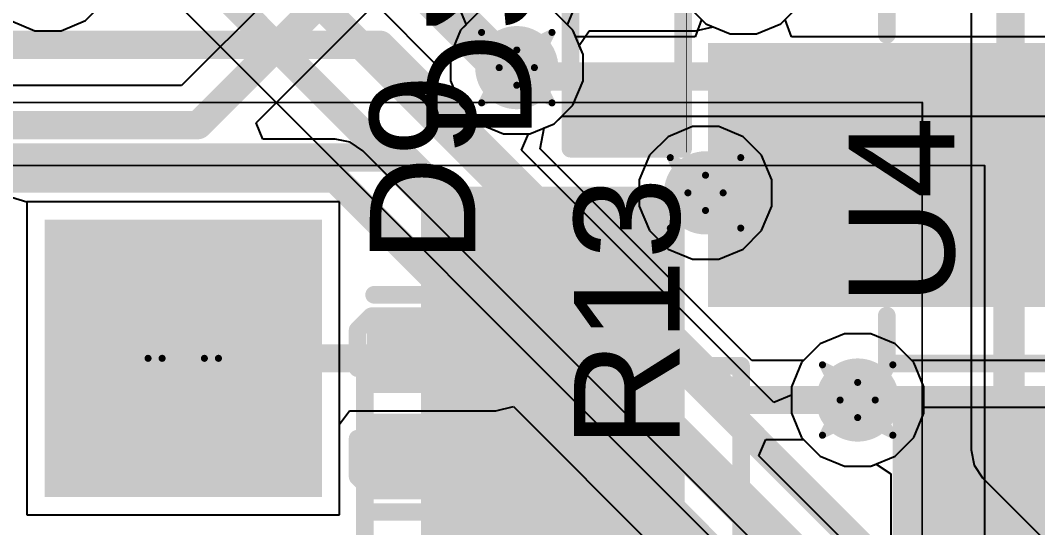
# Model space of a CAD drawing. Header units: inches. Extents: x -6 to 430, y 0 to 90.
# Drawn here: x 5.58 to 12.92, y 31.38 to 35.04 of the extents above; entities that cross this region are included whole.
import ezdxf

# ---------------------------------------------------------------- set-up
doc = ezdxf.new("R2010")
doc.units = ezdxf.units.IN
for name, color, linetype in [('Bottom Layer', 5, 'Continuous'), ('Bottom Overlay', 54, 'Continuous'), ('Bottom Paste', 16, 'Continuous'), ('Bottom Solder', 6, 'Continuous'), ('Drill Drawing', 1, 'Continuous'), ('Layer 1', 16, 'Continuous'), ('Layer 2', 76, 'Continuous'), ('Mechanical 1', 6, 'Continuous'), ('Multi-Layer', 9, 'Continuous'), ('Pad Holes', 156, 'Continuous'), ('Top Layer', 1, 'Continuous'), ('Top Overlay', 2, 'Continuous'), ('Top Paste', 8, 'Continuous'), ('Top Solder', 216, 'Continuous'), ('Via Holes', 16, 'Continuous')]:
    doc.layers.add(name, color=color, linetype=linetype)
doc.styles.add('Arial', font='', dxfattribs={"height": 0.2})
doc.styles.get('Arial').set_extended_font_data('Arial')

msp = doc.modelspace()

# ---------------------------------------------------------------- hatches: boundary and pattern name
at = {"layer": 'Bottom Layer'}
h = msp.add_hatch(color=5, dxfattribs=at)
edge = h.paths.add_edge_path()
edge.add_arc((9.1598, 34.7012), 0.3, 0, 360)
for points in [[(13.1406, 33.0762), (10.6406, 33.0762), (10.6406, 34.7762), (13.1406, 34.7762)], [(8.5702, 31.2406), (8.5702, 33.7406), (10.2702, 33.7406), (10.2702, 31.2406)], [(7.7032, 33.5554), (7.7032, 31.6554), (5.8032, 31.6554), (5.8032, 33.5554)], [(13.5604, 30.294), (12.0364, 30.294), (12.0364, 32.072), (13.5604, 32.072)]]:
    msp.add_hatch(color=5, dxfattribs=at).paths.add_polyline_path(points)
h = msp.add_hatch(color=5, dxfattribs=at)
edge = h.paths.add_edge_path()
edge.add_arc((10.5215, 33.7984), 0.3, 0, 360)
h = msp.add_hatch(color=5, dxfattribs=at)
edge = h.paths.add_edge_path()
edge.add_arc((11.6192, 32.3048), 0.3, 0, 360)
at = {"layer": 'Bottom Paste'}
for points in [[(13.1406, 33.0762), (10.6406, 33.0762), (10.6406, 34.7762), (13.1406, 34.7762)], [(8.5702, 31.2406), (8.5702, 33.7406), (10.2702, 33.7406), (10.2702, 31.2406)], [(13.5604, 30.294), (12.0364, 30.294), (12.0364, 32.072), (13.5604, 32.072)]]:
    msp.add_hatch(color=16, dxfattribs=at).paths.add_polyline_path(points)
at = {"layer": 'Bottom Solder'}
for points in [[(13.2422, 32.9746), (10.539, 32.9746), (10.539, 34.8778), (13.2422, 34.8778)], [(8.4686, 31.139), (8.4686, 33.8422), (10.3718, 33.8422), (10.3718, 31.139)], [(7.754, 33.6062), (7.754, 31.6046), (5.7524, 31.6046), (5.7524, 33.6062)], [(13.662, 30.1924), (11.9348, 30.1924), (11.9348, 32.1736), (13.662, 32.1736)]]:
    msp.add_hatch(color=6, dxfattribs=at).paths.add_polyline_path(points)
at = {"layer": 'Layer 1'}
h = msp.add_hatch(color=16, dxfattribs=at)
edge = h.paths.add_edge_path()
edge.add_arc((9.1598, 34.7012), 0.3, 0, 360)
h = msp.add_hatch(color=16, dxfattribs=at)
edge = h.paths.add_edge_path()
edge.add_arc((10.5215, 33.7984), 0.3, 0, 360)
msp.add_hatch(color=16, dxfattribs=at).paths.add_polyline_path([(7.7032, 33.5554), (7.7032, 31.6554), (5.8032, 31.6554), (5.8032, 33.5554)])
h = msp.add_hatch(color=16, dxfattribs=at)
edge = h.paths.add_edge_path()
edge.add_arc((11.6192, 32.3048), 0.3, 0, 360)
at = {"layer": 'Layer 2'}
h = msp.add_hatch(color=76, dxfattribs=at)
edge = h.paths.add_edge_path()
edge.add_arc((9.1598, 34.7012), 0.3, 0, 360)
h = msp.add_hatch(color=76, dxfattribs=at)
edge = h.paths.add_edge_path()
edge.add_arc((10.5215, 33.7984), 0.3, 0, 360)
msp.add_hatch(color=76, dxfattribs=at).paths.add_polyline_path([(7.7032, 33.5554), (7.7032, 31.6554), (5.8032, 31.6554), (5.8032, 33.5554)])
h = msp.add_hatch(color=76, dxfattribs=at)
edge = h.paths.add_edge_path()
edge.add_arc((11.6192, 32.3048), 0.3, 0, 360)
at = {"layer": 'Multi-Layer'}
msp.add_hatch(color=9, dxfattribs=at).paths.add_polyline_path([(7.7032, 33.5554), (7.7032, 31.6554), (5.8032, 31.6554), (5.8032, 33.5554)])
at = {"layer": 'Pad Holes'}
h = msp.add_hatch(color=7, dxfattribs=at)
edge = h.paths.add_edge_path()
edge.add_arc((6.7532, 32.6054), 0.515, 0, 360)
at = {"layer": 'Top Layer'}
h = msp.add_hatch(color=1, dxfattribs=at)
edge = h.paths.add_edge_path()
edge.add_arc((9.1598, 34.7012), 0.3, 0, 360)
for points in [[(10.2711, 34.2056), (9.6361, 34.2056), (9.6361, 34.6628), (10.2711, 34.6628)], [(7.7032, 33.5554), (7.7032, 31.6554), (5.8032, 31.6554), (5.8032, 33.5554)], [(8.1304, 32.4054), (8.1304, 32.8054), (8.8304, 32.8054), (8.8304, 32.4054)], [(8.1304, 31.7554), (8.1304, 32.1554), (8.8304, 32.1554), (8.8304, 31.7554)]]:
    msp.add_hatch(color=1, dxfattribs=at).paths.add_polyline_path(points)
h = msp.add_hatch(color=1, dxfattribs=at)
edge = h.paths.add_edge_path()
edge.add_arc((10.5215, 33.7984), 0.3, 0, 360)
h = msp.add_hatch(color=1, dxfattribs=at)
edge = h.paths.add_edge_path()
edge.add_arc((11.6192, 32.3048), 0.3, 0, 360)
at = {"layer": 'Top Paste'}
for points in [[(10.2711, 34.2056), (9.6361, 34.2056), (9.6361, 34.6628), (10.2711, 34.6628)], [(8.1304, 32.4054), (8.1304, 32.8054), (8.8304, 32.8054), (8.8304, 32.4054)], [(8.1304, 31.7554), (8.1304, 32.1554), (8.8304, 32.1554), (8.8304, 31.7554)]]:
    msp.add_hatch(color=8, dxfattribs=at).paths.add_polyline_path(points)
at = {"layer": 'Top Solder'}
for points in [[(10.3261, 34.1506), (9.5811, 34.1506), (9.5811, 34.7178), (10.3261, 34.7178)], [(7.754, 33.6062), (7.754, 31.6046), (5.7524, 31.6046), (5.7524, 33.6062)], [(8.0796, 32.3546), (8.0796, 32.8562), (8.8812, 32.8562), (8.8812, 32.3546)], [(8.0796, 31.7046), (8.0796, 32.2062), (8.8812, 32.2062), (8.8812, 31.7046)]]:
    msp.add_hatch(color=216, dxfattribs=at).paths.add_polyline_path(points)
at = {"layer": 'Via Holes'}
h = msp.add_hatch(color=7, dxfattribs=at)
edge = h.paths.add_edge_path()
edge.add_arc((9.1598, 34.7012), 0.15, 0, 360)
h = msp.add_hatch(color=7, dxfattribs=at)
edge = h.paths.add_edge_path()
edge.add_arc((10.5215, 33.7984), 0.15, 0, 360)
h = msp.add_hatch(color=7, dxfattribs=at)
edge = h.paths.add_edge_path()
edge.add_arc((11.6192, 32.3048), 0.15, 0, 360)

# ---------------------------------------------------------------- linework, layer by layer
at = {"layer": 'Bottom Layer'}
for p, q in [((6.0474, 35.0403), (6.1818, 35.1747)), ((8.8892, 35.1062), (8.7548, 34.9718)), ((9.5649, 34.9718), (9.4305, 35.1062)), ((10.3891, 35.1517), (10.5235, 35.0173)), ((11.0649, 35.0173), (11.1993, 35.1517)), ((5.5061, 35.0403), (5.6817, 34.9676)), ((5.8718, 34.9676), (6.0474, 35.0403)), ((10.5235, 35.0173), (10.6992, 34.9446)), ((10.8892, 34.9446), (11.0649, 35.0173)), ((5.6817, 34.9676), (5.8718, 34.9676)), ((8.7548, 34.9718), (8.682, 34.7962)), ((9.6376, 34.7962), (9.5649, 34.9718)), ((10.6992, 34.9446), (10.8892, 34.9446)), ((8.682, 34.7962), (8.682, 34.6061)), ((9.6376, 34.6061), (9.6376, 34.7962)), ((8.682, 34.6061), (8.7548, 34.4305)), ((9.5649, 34.4305), (9.6376, 34.6061)), ((8.7548, 34.4305), (8.8892, 34.2961)), ((9.4305, 34.2961), (9.5649, 34.4305)), ((8.8892, 34.2961), (9.0648, 34.2234)), ((9.2549, 34.2234), (9.4305, 34.2961)), ((9.0648, 34.2234), (9.2549, 34.2234)), ((7.881, 33.7332), (5.6254, 33.7332)), ((5.6254, 33.7332), (5.6254, 31.4776)), ((7.881, 31.4776), (7.881, 33.7332)), ((11.5241, 32.7826), (11.3485, 32.7099)), ((11.7142, 32.7826), (11.5241, 32.7826)), ((11.8898, 32.7099), (11.7142, 32.7826)), ((11.3485, 32.7099), (11.2141, 32.5755)), ((12.0242, 32.5755), (11.8898, 32.7099)), ((11.2141, 32.5755), (11.1414, 32.3999)), ((12.097, 32.3999), (12.0242, 32.5755)), ((11.1414, 32.3999), (11.1414, 32.2098)), ((12.097, 32.2498), (12.097, 32.3999)), ((13.7382, 32.2498), (12.097, 32.2498)), ((11.1414, 32.2098), (11.2141, 32.0342)), ((11.2141, 32.0342), (11.3485, 31.8998)), ((11.3485, 31.8998), (11.5241, 31.827)), ((11.5241, 31.827), (11.7142, 31.827)), ((11.7142, 31.827), (11.753, 31.8431)), ((11.753, 31.8431), (11.8586, 31.7725)), ((11.8586, 31.7725), (11.8586, 31.1895)), ((5.6254, 31.4776), (7.881, 31.4776))]:
    msp.add_line(p, q, dxfattribs=at)
at = {"layer": 'Bottom Overlay'}
for points in [[(11.8294, 34.9384, 0.127, 0.127, 0), (11.8294, 35.2839, 0.127, 0.127, 0)], [(11.8294, 32.5685, 0.127, 0.127, 0), (11.8294, 32.914, 0.127, 0.127, 0)], [(8.0625, 32.5518, 0.127, 0.127, 0), (8.408, 32.5518, 0.127, 0.127, 0)], [(8.0625, 27.8325, 0.127, 0.127, 0), (8.0625, 32.5518, 0.127, 0.127, 0)], [(10.4324, 32.5518, 0.127, 0.127, 0), (10.7779, 32.5518, 0.127, 0.127, 0)], [(10.7779, 27.8325, 0.127, 0.127, 0), (10.7779, 32.5518, 0.127, 0.127, 0)], [(11.8294, 32.5685, 0.127, 0.127, 0), (16.5487, 32.5685, 0.127, 0.127, 0)], [(11.9348, 30.1924, 0.127, 0.127, 0), (11.9348, 32.1736, 0.127, 0.127, 0)], [(11.9348, 32.1736, 0.127, 0.127, 0), (16.202, 32.1736, 0.127, 0.127, 0)]]:
    msp.add_lwpolyline(points, format="xyseb", dxfattribs=at)
for points in [[(11.7976, 34.9384, 0.0635, 0.0635, 1), (11.8611, 34.9384, 0.0635, 0.0635, 1)], [(11.7976, 32.914, 0.0635, 0.0635, 1), (11.8611, 32.914, 0.0635, 0.0635, 1)], [(8.0307, 32.5518, 0.0635, 0.0635, 1), (8.0942, 32.5518, 0.0635, 0.0635, 1)], [(8.0307, 32.5518, 0.0635, 0.0635, 1), (8.0942, 32.5518, 0.0635, 0.0635, 1)], [(8.3763, 32.5518, 0.0635, 0.0635, 1), (8.4398, 32.5518, 0.0635, 0.0635, 1)], [(10.4006, 32.5518, 0.0635, 0.0635, 1), (10.4641, 32.5518, 0.0635, 0.0635, 1)], [(10.7462, 32.5518, 0.0635, 0.0635, 1), (10.8097, 32.5518, 0.0635, 0.0635, 1)], [(10.7462, 32.5518, 0.0635, 0.0635, 1), (10.8097, 32.5518, 0.0635, 0.0635, 1)], [(11.7976, 32.5685, 0.0635, 0.0635, 1), (11.8611, 32.5685, 0.0635, 0.0635, 1)], [(11.7976, 32.5685, 0.0635, 0.0635, 1), (11.8611, 32.5685, 0.0635, 0.0635, 1)], [(11.903, 32.1736, 0.0635, 0.0635, 1), (11.9665, 32.1736, 0.0635, 0.0635, 1)], [(11.903, 32.1736, 0.0635, 0.0635, 1), (11.9665, 32.1736, 0.0635, 0.0635, 1)]]:
    msp.add_lwpolyline(points, format="xyseb", close=True, dxfattribs=at)
at = {"layer": 'Drill Drawing'}
for points in [[(8.9058, 34.9552, 0.0508, 0.0508, 0), (9.1598, 34.8282, 0.0508, 0.0508, 0)], [(8.9058, 34.9552, 0.0508, 0.0508, 0), (9.0328, 34.7012, 0.0508, 0.0508, 0)], [(9.1598, 34.8282, 0.0508, 0.0508, 0), (9.4138, 34.9552, 0.0508, 0.0508, 0)], [(9.2868, 34.7012, 0.0508, 0.0508, 0), (9.4138, 34.9552, 0.0508, 0.0508, 0)], [(8.9058, 34.4472, 0.0508, 0.0508, 0), (9.0328, 34.7012, 0.0508, 0.0508, 0)], [(9.2868, 34.7012, 0.0508, 0.0508, 0), (9.4138, 34.4472, 0.0508, 0.0508, 0)], [(8.9058, 34.4472, 0.0508, 0.0508, 0), (9.1598, 34.5742, 0.0508, 0.0508, 0)], [(9.1598, 34.5742, 0.0508, 0.0508, 0), (9.4138, 34.4472, 0.0508, 0.0508, 0)], [(10.2675, 34.0524, 0.0508, 0.0508, 0), (10.5215, 33.9254, 0.0508, 0.0508, 0)], [(10.2675, 34.0524, 0.0508, 0.0508, 0), (10.3945, 33.7984, 0.0508, 0.0508, 0)], [(10.5215, 33.9254, 0.0508, 0.0508, 0), (10.7755, 34.0524, 0.0508, 0.0508, 0)], [(10.6485, 33.7984, 0.0508, 0.0508, 0), (10.7755, 34.0524, 0.0508, 0.0508, 0)], [(10.2675, 33.5444, 0.0508, 0.0508, 0), (10.3945, 33.7984, 0.0508, 0.0508, 0)], [(10.6485, 33.7984, 0.0508, 0.0508, 0), (10.7755, 33.5444, 0.0508, 0.0508, 0)], [(10.2675, 33.5444, 0.0508, 0.0508, 0), (10.5215, 33.6714, 0.0508, 0.0508, 0)], [(10.5215, 33.6714, 0.0508, 0.0508, 0), (10.7755, 33.5444, 0.0508, 0.0508, 0)], [(11.3652, 32.5588, 0.0508, 0.0508, 0), (11.6192, 32.4318, 0.0508, 0.0508, 0)], [(11.3652, 32.5588, 0.0508, 0.0508, 0), (11.4922, 32.3048, 0.0508, 0.0508, 0)], [(11.6192, 32.4318, 0.0508, 0.0508, 0), (11.8732, 32.5588, 0.0508, 0.0508, 0)], [(11.7462, 32.3048, 0.0508, 0.0508, 0), (11.8732, 32.5588, 0.0508, 0.0508, 0)], [(11.3652, 32.0508, 0.0508, 0.0508, 0), (11.4922, 32.3048, 0.0508, 0.0508, 0)], [(11.7462, 32.3048, 0.0508, 0.0508, 0), (11.8732, 32.0508, 0.0508, 0.0508, 0)], [(11.3652, 32.0508, 0.0508, 0.0508, 0), (11.6192, 32.1778, 0.0508, 0.0508, 0)], [(11.6192, 32.1778, 0.0508, 0.0508, 0), (11.8732, 32.0508, 0.0508, 0.0508, 0)]]:
    msp.add_lwpolyline(points, format="xyseb", dxfattribs=at)
for points in [[(8.8931, 34.9552, 0.0254, 0.0254, 1), (8.9185, 34.9552, 0.0254, 0.0254, 1)], [(8.8931, 34.9552, 0.0254, 0.0254, 1), (8.9185, 34.9552, 0.0254, 0.0254, 1)], [(9.4011, 34.9552, 0.0254, 0.0254, 1), (9.4265, 34.9552, 0.0254, 0.0254, 1)], [(9.4011, 34.9552, 0.0254, 0.0254, 1), (9.4265, 34.9552, 0.0254, 0.0254, 1)], [(9.1471, 34.8282, 0.0254, 0.0254, 1), (9.1725, 34.8282, 0.0254, 0.0254, 1)], [(9.1471, 34.8282, 0.0254, 0.0254, 1), (9.1725, 34.8282, 0.0254, 0.0254, 1)], [(9.0201, 34.7012, 0.0254, 0.0254, 1), (9.0455, 34.7012, 0.0254, 0.0254, 1)], [(9.0201, 34.7012, 0.0254, 0.0254, 1), (9.0455, 34.7012, 0.0254, 0.0254, 1)], [(9.2741, 34.7012, 0.0254, 0.0254, 1), (9.2995, 34.7012, 0.0254, 0.0254, 1)], [(9.2741, 34.7012, 0.0254, 0.0254, 1), (9.2995, 34.7012, 0.0254, 0.0254, 1)], [(9.1471, 34.5742, 0.0254, 0.0254, 1), (9.1725, 34.5742, 0.0254, 0.0254, 1)], [(9.1471, 34.5742, 0.0254, 0.0254, 1), (9.1725, 34.5742, 0.0254, 0.0254, 1)], [(8.8931, 34.4472, 0.0254, 0.0254, 1), (8.9185, 34.4472, 0.0254, 0.0254, 1)], [(8.8931, 34.4472, 0.0254, 0.0254, 1), (8.9185, 34.4472, 0.0254, 0.0254, 1)], [(9.4011, 34.4472, 0.0254, 0.0254, 1), (9.4265, 34.4472, 0.0254, 0.0254, 1)], [(9.4011, 34.4472, 0.0254, 0.0254, 1), (9.4265, 34.4472, 0.0254, 0.0254, 1)], [(10.2548, 34.0524, 0.0254, 0.0254, 1), (10.2802, 34.0524, 0.0254, 0.0254, 1)], [(10.2548, 34.0524, 0.0254, 0.0254, 1), (10.2802, 34.0524, 0.0254, 0.0254, 1)], [(10.7628, 34.0524, 0.0254, 0.0254, 1), (10.7882, 34.0524, 0.0254, 0.0254, 1)], [(10.7628, 34.0524, 0.0254, 0.0254, 1), (10.7882, 34.0524, 0.0254, 0.0254, 1)], [(10.5088, 33.9254, 0.0254, 0.0254, 1), (10.5342, 33.9254, 0.0254, 0.0254, 1)], [(10.5088, 33.9254, 0.0254, 0.0254, 1), (10.5342, 33.9254, 0.0254, 0.0254, 1)], [(10.3818, 33.7984, 0.0254, 0.0254, 1), (10.4072, 33.7984, 0.0254, 0.0254, 1)], [(10.3818, 33.7984, 0.0254, 0.0254, 1), (10.4072, 33.7984, 0.0254, 0.0254, 1)], [(10.6358, 33.7984, 0.0254, 0.0254, 1), (10.6612, 33.7984, 0.0254, 0.0254, 1)], [(10.6358, 33.7984, 0.0254, 0.0254, 1), (10.6612, 33.7984, 0.0254, 0.0254, 1)], [(10.5088, 33.6714, 0.0254, 0.0254, 1), (10.5342, 33.6714, 0.0254, 0.0254, 1)], [(10.5088, 33.6714, 0.0254, 0.0254, 1), (10.5342, 33.6714, 0.0254, 0.0254, 1)], [(10.2548, 33.5444, 0.0254, 0.0254, 1), (10.2802, 33.5444, 0.0254, 0.0254, 1)], [(10.2548, 33.5444, 0.0254, 0.0254, 1), (10.2802, 33.5444, 0.0254, 0.0254, 1)], [(10.7628, 33.5444, 0.0254, 0.0254, 1), (10.7882, 33.5444, 0.0254, 0.0254, 1)], [(10.7628, 33.5444, 0.0254, 0.0254, 1), (10.7882, 33.5444, 0.0254, 0.0254, 1)], [(7.0072, 32.6054, 0.0508, 0.0508, 1), (6.4992, 32.6054, 0.0508, 0.0508, 1)], [(6.9056, 32.6054, 0.0508, 0.0508, 1), (6.6008, 32.6054, 0.0508, 0.0508, 1)], [(6.4865, 32.6054, 0.0254, 0.0254, 1), (6.5119, 32.6054, 0.0254, 0.0254, 1)], [(6.5881, 32.6054, 0.0254, 0.0254, 1), (6.6135, 32.6054, 0.0254, 0.0254, 1)], [(6.8929, 32.6054, 0.0254, 0.0254, 1), (6.9183, 32.6054, 0.0254, 0.0254, 1)], [(6.9945, 32.6054, 0.0254, 0.0254, 1), (7.0199, 32.6054, 0.0254, 0.0254, 1)], [(11.3525, 32.5588, 0.0254, 0.0254, 1), (11.3779, 32.5588, 0.0254, 0.0254, 1)], [(11.3525, 32.5588, 0.0254, 0.0254, 1), (11.3779, 32.5588, 0.0254, 0.0254, 1)], [(11.8605, 32.5588, 0.0254, 0.0254, 1), (11.8859, 32.5588, 0.0254, 0.0254, 1)], [(11.8605, 32.5588, 0.0254, 0.0254, 1), (11.8859, 32.5588, 0.0254, 0.0254, 1)], [(11.6065, 32.4318, 0.0254, 0.0254, 1), (11.6319, 32.4318, 0.0254, 0.0254, 1)], [(11.6065, 32.4318, 0.0254, 0.0254, 1), (11.6319, 32.4318, 0.0254, 0.0254, 1)], [(11.4795, 32.3048, 0.0254, 0.0254, 1), (11.5049, 32.3048, 0.0254, 0.0254, 1)], [(11.4795, 32.3048, 0.0254, 0.0254, 1), (11.5049, 32.3048, 0.0254, 0.0254, 1)], [(11.7335, 32.3048, 0.0254, 0.0254, 1), (11.7589, 32.3048, 0.0254, 0.0254, 1)], [(11.7335, 32.3048, 0.0254, 0.0254, 1), (11.7589, 32.3048, 0.0254, 0.0254, 1)], [(11.6065, 32.1778, 0.0254, 0.0254, 1), (11.6319, 32.1778, 0.0254, 0.0254, 1)], [(11.6065, 32.1778, 0.0254, 0.0254, 1), (11.6319, 32.1778, 0.0254, 0.0254, 1)], [(11.3525, 32.0508, 0.0254, 0.0254, 1), (11.3779, 32.0508, 0.0254, 0.0254, 1)], [(11.3525, 32.0508, 0.0254, 0.0254, 1), (11.3779, 32.0508, 0.0254, 0.0254, 1)], [(11.8605, 32.0508, 0.0254, 0.0254, 1), (11.8859, 32.0508, 0.0254, 0.0254, 1)], [(11.8605, 32.0508, 0.0254, 0.0254, 1), (11.8859, 32.0508, 0.0254, 0.0254, 1)]]:
    msp.add_lwpolyline(points, format="xyseb", close=True, dxfattribs=at)
at = {"layer": 'Layer 1'}
for p, q in [((6.3979, 35.477), (11.0713, 30.8036)), ((6.0474, 35.0403), (6.1818, 35.1747)), ((8.5647, 34.7362), (8.1706, 35.1303)), ((8.8892, 35.1062), (8.7548, 34.9718)), ((9.5649, 34.9718), (9.4305, 35.1062)), ((5.5061, 35.0403), (5.6817, 34.9676)), ((5.8718, 34.9676), (6.0474, 35.0403)), ((10.4916, 35.0493), (10.4465, 34.9223)), ((11.1419, 34.9223), (11.0968, 35.0493)), ((5.6817, 34.9676), (5.8718, 34.9676)), ((8.7548, 34.9718), (8.682, 34.7962)), ((9.5854, 34.9223), (9.5649, 34.9718)), ((10.4465, 34.9223), (9.5854, 34.9223)), ((18.243, 34.9223), (11.1419, 34.9223)), ((8.682, 34.7962), (8.682, 34.7848)), ((8.682, 34.7848), (8.5647, 34.7362)), ((9.4305, 34.2961), (9.4869, 34.3525)), ((9.4869, 34.3525), (18.361, 34.3525)), ((9.2549, 34.2234), (9.4305, 34.2961)), ((9.1949, 34.106), (9.2435, 34.2234)), ((9.2435, 34.2234), (9.2549, 34.2234)), ((11.0144, 32.2865), (9.1949, 34.106)), ((7.881, 33.7332), (5.6254, 33.7332)), ((5.6254, 33.7332), (5.6254, 31.4776)), ((7.881, 31.4776), (7.881, 33.7332)), ((11.5241, 32.7826), (11.3485, 32.7099)), ((11.7142, 32.7826), (11.5241, 32.7826)), ((11.8898, 32.7099), (11.7142, 32.7826)), ((11.3485, 32.7099), (11.2141, 32.5755)), ((12.01, 32.5897), (11.8898, 32.7099)), ((11.2141, 32.5755), (11.1414, 32.3999)), ((13.353, 32.5897), (12.01, 32.5897)), ((11.1414, 32.3999), (11.1414, 32.3391)), ((11.1414, 32.3391), (11.0144, 32.2865)), ((5.6254, 31.4776), (7.881, 31.4776))]:
    msp.add_line(p, q, dxfattribs=at)
for points in [[(6.3645, 35.9132, 0.2032, 0.2032, 0), (15.1731, 27.1046, 0.2032, 0.2032, 0)], [(7.1423, 35.7557, 0.2032, 0.2032, 0), (7.9692, 34.9288, 0.2032, 0.2032, 0)], [(7.9692, 34.9288, 0.2032, 0.2032, 0), (14.9916, 27.9064, 0.2032, 0.2032, 0)], [(7.9692, 34.9288, 0.2032, 0.2032, 0), (7.9692, 34.9288, 0.2032, 0.2032, 0)], [(9.1598, 34.7012, 0.2032, 0.2032, 0), (9.2236, 34.6374, 0.2032, 0.2032, 0)], [(9.2236, 34.6374, 0.2032, 0.2032, 0), (18.361, 34.6374, 0.2032, 0.2032, 0)], [(11.6192, 32.3048, 0.2032, 0.2032, 0), (13.353, 32.3048, 0.2032, 0.2032, 0)]]:
    msp.add_lwpolyline(points, format="xyseb", dxfattribs=at)
for points in [[(7.9184, 34.9288, 0.1016, 0.1016, 1), (8.02, 34.9288, 0.1016, 0.1016, 1)], [(7.9184, 34.9288, 0.1016, 0.1016, 1), (8.02, 34.9288, 0.1016, 0.1016, 1)], [(7.9184, 34.9288, 0.1016, 0.1016, 1), (8.02, 34.9288, 0.1016, 0.1016, 1)], [(7.9184, 34.9288, 0.1016, 0.1016, 1), (8.02, 34.9288, 0.1016, 0.1016, 1)], [(9.109, 34.7012, 0.1016, 0.1016, 1), (9.2106, 34.7012, 0.1016, 0.1016, 1)], [(9.1728, 34.6374, 0.1016, 0.1016, 1), (9.2744, 34.6374, 0.1016, 0.1016, 1)], [(9.1728, 34.6374, 0.1016, 0.1016, 1), (9.2744, 34.6374, 0.1016, 0.1016, 1)], [(11.5684, 32.3048, 0.1016, 0.1016, 1), (11.67, 32.3048, 0.1016, 0.1016, 1)]]:
    msp.add_lwpolyline(points, format="xyseb", close=True, dxfattribs=at)
at = {"layer": 'Layer 2'}
for p, q in [((7.794, 35.6238), (6.7416, 34.5715)), ((6.0474, 35.0403), (6.1818, 35.1747)), ((7.2789, 34.303), (8.1134, 35.1375)), ((8.7409, 35.1375), (8.7935, 35.0105)), ((9.5262, 35.0105), (9.5788, 35.1375)), ((10.4034, 35.1375), (10.5235, 35.0173)), ((11.0649, 35.0173), (11.1993, 35.1517)), ((5.5061, 35.0403), (5.6817, 34.9676)), ((5.8718, 34.9676), (6.0474, 35.0403)), ((10.5235, 35.0173), (10.6992, 34.9446)), ((10.8892, 34.9446), (11.0649, 35.0173)), ((5.6817, 34.9676), (5.8718, 34.9676)), ((8.7548, 34.9718), (8.682, 34.7962)), ((8.7935, 35.0105), (8.7548, 34.9718)), ((9.5649, 34.9718), (9.5262, 35.0105)), ((9.6376, 34.7962), (9.5649, 34.9718)), ((10.6992, 34.9446), (10.8892, 34.9446)), ((8.682, 34.7962), (8.682, 34.6061)), ((9.6376, 34.6061), (9.6376, 34.7962)), ((8.682, 34.6061), (8.7548, 34.4305)), ((9.5649, 34.4305), (9.6376, 34.6061)), ((6.7416, 34.5715), (3.044, 34.5715)), ((8.7548, 34.4305), (8.8892, 34.2961)), ((9.4305, 34.2961), (9.5649, 34.4305)), ((7.3275, 34.1857), (7.2789, 34.303)), ((8.8892, 34.2961), (9.0648, 34.2234)), ((9.2549, 34.2234), (9.4305, 34.2961)), ((9.0648, 34.2234), (9.2549, 34.2234)), ((10.4264, 34.2762), (10.2508, 34.2035)), ((10.6165, 34.2762), (10.4264, 34.2762)), ((10.7921, 34.2035), (10.6165, 34.2762)), ((7.8487, 34.1857), (7.3275, 34.1857)), ((7.9577, 34.164), (7.8487, 34.1857)), ((7.8487, 34.1857), (7.8487, 34.1857)), ((8.0501, 34.1022), (7.9577, 34.164)), ((10.2508, 34.2035), (10.1164, 34.069)), ((10.9265, 34.069), (10.7921, 34.2035)), ((10.9424, 31.2099), (8.0501, 34.1022)), ((10.1164, 34.069), (10.0437, 33.8934)), ((10.9993, 33.8934), (10.9265, 34.069)), ((10.0437, 33.8934), (10.0437, 33.7034)), ((10.9993, 33.7034), (10.9993, 33.8934)), ((10.0437, 33.7034), (10.1164, 33.5277)), ((10.9265, 33.5277), (10.9993, 33.7034)), ((10.1164, 33.5277), (10.2508, 33.3933)), ((10.7921, 33.3933), (10.9265, 33.5277)), ((10.2508, 33.3933), (10.4264, 33.3206)), ((10.6165, 33.3206), (10.7921, 33.3933)), ((10.4264, 33.3206), (10.6165, 33.3206)), ((11.5241, 32.7826), (11.3485, 32.7099)), ((11.7142, 32.7826), (11.5241, 32.7826)), ((11.8898, 32.7099), (11.7142, 32.7826)), ((11.3485, 32.7099), (11.2141, 32.5755)), ((12.0242, 32.5755), (11.8898, 32.7099)), ((11.2141, 32.5755), (11.1414, 32.3999)), ((12.097, 32.3999), (12.0242, 32.5755)), ((11.1414, 32.3999), (11.1414, 32.2098)), ((12.097, 32.2098), (12.097, 32.3999)), ((11.1414, 32.2098), (11.2141, 32.0342)), ((12.0242, 32.0342), (12.097, 32.2098)), ((11.2141, 32.0342), (11.3485, 31.8998)), ((11.8898, 31.8998), (12.0242, 32.0342)), ((11.3485, 31.8998), (11.5241, 31.827)), ((11.7142, 31.827), (11.8898, 31.8998)), ((11.5241, 31.827), (11.7142, 31.827))]:
    msp.add_line(p, q, dxfattribs=at)
for points in [[(6.8596, 34.2866, 0.2032, 0.2032, 0), (7.9954, 35.4224, 0.2032, 0.2032, 0)], [(2.059, 34.2866, 0.2032, 0.2032, 0), (6.8596, 34.2866, 0.2032, 0.2032, 0)], [(2.5368, 33.9008, 0.2032, 0.2032, 0), (7.8487, 33.9008, 0.2032, 0.2032, 0)], [(7.8487, 33.9008, 0.2032, 0.2032, 0), (10.741, 31.0085, 0.2032, 0.2032, 0)]]:
    msp.add_lwpolyline(points, format="xyseb", dxfattribs=at)
for points in [[(6.8088, 34.2866, 0.1016, 0.1016, 1), (6.9104, 34.2866, 0.1016, 0.1016, 1)], [(6.8088, 34.2866, 0.1016, 0.1016, 1), (6.9104, 34.2866, 0.1016, 0.1016, 1)], [(7.7979, 33.9008, 0.1016, 0.1016, 1), (7.8995, 33.9008, 0.1016, 0.1016, 1)], [(7.7979, 33.9008, 0.1016, 0.1016, 1), (7.8995, 33.9008, 0.1016, 0.1016, 1)]]:
    msp.add_lwpolyline(points, format="xyseb", close=True, dxfattribs=at)
at = {"layer": 'Mechanical 1'}
for points in [[(1.6355, 34.4499, 0.0127, 0.0127, 0), (12.0855, 34.4499, 0.0127, 0.0127, 0)], [(12.0855, 33.9949, 0.0127, 0.0127, 0), (12.0855, 34.4499, 0.0127, 0.0127, 0)], [(1.4855, 33.9949, 0.0127, 0.0127, 0), (12.5355, 33.9949, 0.0127, 0.0127, 0)], [(12.0845, 21.0051, 0.0127, 0.0127, 0), (12.0845, 33.9949, 0.0127, 0.0127, 0)], [(12.5355, 21.0051, 0.0127, 0.0127, 0), (12.5355, 33.9949, 0.0127, 0.0127, 0)]]:
    msp.add_lwpolyline(points, format="xyseb", dxfattribs=at)
for points in [[(12.0823, 34.4499, 0.00635, 0.00635, 1), (12.0886, 34.4499, 0.00635, 0.00635, 1)], [(12.0823, 34.4499, 0.00635, 0.00635, 1), (12.0886, 34.4499, 0.00635, 0.00635, 1)], [(12.0813, 33.9949, 0.00635, 0.00635, 1), (12.0876, 33.9949, 0.00635, 0.00635, 1)], [(12.0823, 33.9949, 0.00635, 0.00635, 1), (12.0886, 33.9949, 0.00635, 0.00635, 1)], [(12.5323, 33.9949, 0.00635, 0.00635, 1), (12.5386, 33.9949, 0.00635, 0.00635, 1)], [(12.5323, 33.9949, 0.00635, 0.00635, 1), (12.5386, 33.9949, 0.00635, 0.00635, 1)]]:
    msp.add_lwpolyline(points, format="xyseb", close=True, dxfattribs=at)
at = {"layer": 'Top Layer'}
for p, q in [((12.4373, 35.5354), (12.4373, 31.945)), ((11.0649, 35.0173), (11.1993, 35.1517)), ((10.8892, 34.9446), (11.0649, 35.0173)), ((9.6104, 34.862), (9.6809, 34.9676)), ((9.6809, 34.9676), (10.4489, 34.9676)), ((10.4489, 34.9676), (10.5759, 34.9957)), ((10.4489, 34.9676), (10.4489, 34.9676)), ((10.5759, 34.9957), (10.6992, 34.9446)), ((10.6992, 34.9446), (10.8892, 34.9446)), ((9.6376, 34.7962), (9.6104, 34.862)), ((9.6376, 34.6061), (9.6376, 34.7962)), ((9.5649, 34.4305), (9.6376, 34.6061)), ((9.4305, 34.2961), (9.5649, 34.4305)), ((9.358, 34.2661), (9.4305, 34.2961)), ((9.3282, 34.1163), (9.358, 34.2661)), ((10.8548, 32.5897), (9.3282, 34.1163)), ((5.513, 33.7683), (5.6254, 33.7332)), ((5.6254, 33.7332), (5.6254, 31.4776)), ((11.5241, 32.7826), (11.3485, 32.7099)), ((11.7142, 32.7826), (11.5241, 32.7826)), ((11.8898, 32.7099), (11.7142, 32.7826)), ((11.3485, 32.7099), (11.2283, 32.5897)), ((12.0242, 32.5755), (11.8898, 32.7099)), ((11.2283, 32.5897), (10.8548, 32.5897)), ((12.097, 32.3999), (12.0242, 32.5755)), ((12.097, 32.2098), (12.097, 32.3999)), ((7.881, 32.1303), (7.9526, 32.2276)), ((7.9526, 32.2276), (9.0082, 32.2276)), ((9.0082, 32.2276), (9.1352, 32.2589)), ((9.0082, 32.2276), (9.0082, 32.2276)), ((9.1352, 32.2589), (11.7515, 29.6426)), ((12.0242, 32.0342), (12.097, 32.2098)), ((7.881, 31.4776), (7.881, 32.1303)), ((10.9069, 31.9026), (10.9555, 32.0199)), ((10.9555, 32.0199), (11.2283, 32.0199)), ((11.2283, 32.0199), (11.3485, 31.8998)), ((11.8898, 31.8998), (12.0242, 32.0342)), ((12.4373, 31.945), (12.4373, 31.945)), ((12.4373, 31.945), (12.459, 31.836)), ((12.8474, 29.962), (10.9069, 31.9026)), ((11.3485, 31.8998), (11.5241, 31.827)), ((11.7142, 31.827), (11.8898, 31.8998)), ((11.5241, 31.827), (11.7142, 31.827)), ((12.459, 31.836), (12.5208, 31.7436)), ((12.5208, 31.7436), (15.2894, 28.975)), ((5.6254, 31.4776), (7.881, 31.4776))]:
    msp.add_line(p, q, dxfattribs=at)
for points in [[(12.7222, 31.945, 0.2032, 0.2032, 0), (12.7222, 35.6534, 0.2032, 0.2032, 0)], [(8.3446, 35.4248, 0.3048, 0.3048, 0), (9.0118, 34.7576, 0.3048, 0.3048, 0)], [(2.5114, 34.866, 0.2032, 0.2032, 0), (8.1756, 34.866, 0.2032, 0.2032, 0)], [(8.1756, 34.866, 0.2032, 0.2032, 0), (10.7368, 32.3048, 0.2032, 0.2032, 0)], [(9.0118, 34.7576, 0.3048, 0.3048, 0), (9.1034, 34.7576, 0.3048, 0.3048, 0)], [(9.1034, 34.7576, 0.3048, 0.3048, 0), (9.1598, 34.7012, 0.3048, 0.3048, 0)], [(3.375, 34.0532, 0.2032, 0.2032, 0), (8.3534, 34.0532, 0.2032, 0.2032, 0)], [(8.3534, 34.0532, 0.2032, 0.2032, 0), (12.646, 29.7606, 0.2032, 0.2032, 0)], [(6.7532, 32.6054, 0.2032, 0.2032, 0), (8.4804, 32.6054, 0.2032, 0.2032, 0)], [(8.4804, 32.6054, 0.2032, 0.2032, 0), (9.1916, 32.6054, 0.2032, 0.2032, 0)], [(9.1916, 32.6054, 0.2032, 0.2032, 0), (12.0364, 29.7606, 0.2032, 0.2032, 0)], [(10.7368, 32.3048, 0.2032, 0.2032, 0), (11.6192, 32.3048, 0.2032, 0.2032, 0)], [(12.7222, 31.945, 0.2032, 0.2032, 0), (15.4908, 29.1764, 0.2032, 0.2032, 0)]]:
    msp.add_lwpolyline(points, format="xyseb", dxfattribs=at)
for points in [[(8.1248, 34.866, 0.1016, 0.1016, 1), (8.2264, 34.866, 0.1016, 0.1016, 1)], [(8.1248, 34.866, 0.1016, 0.1016, 1), (8.2264, 34.866, 0.1016, 0.1016, 1)], [(8.9356, 34.7576, 0.1524, 0.1524, 1), (9.088, 34.7576, 0.1524, 0.1524, 1)], [(8.9356, 34.7576, 0.1524, 0.1524, 1), (9.088, 34.7576, 0.1524, 0.1524, 1)], [(9.0272, 34.7576, 0.1524, 0.1524, 1), (9.1796, 34.7576, 0.1524, 0.1524, 1)], [(9.0272, 34.7576, 0.1524, 0.1524, 1), (9.1796, 34.7576, 0.1524, 0.1524, 1)], [(9.0836, 34.7012, 0.1524, 0.1524, 1), (9.236, 34.7012, 0.1524, 0.1524, 1)], [(8.3026, 34.0532, 0.1016, 0.1016, 1), (8.4042, 34.0532, 0.1016, 0.1016, 1)], [(8.3026, 34.0532, 0.1016, 0.1016, 1), (8.4042, 34.0532, 0.1016, 0.1016, 1)], [(6.7024, 32.6054, 0.1016, 0.1016, 1), (6.804, 32.6054, 0.1016, 0.1016, 1)], [(8.4296, 32.6054, 0.1016, 0.1016, 1), (8.5312, 32.6054, 0.1016, 0.1016, 1)], [(8.4296, 32.6054, 0.1016, 0.1016, 1), (8.5312, 32.6054, 0.1016, 0.1016, 1)], [(9.1408, 32.6054, 0.1016, 0.1016, 1), (9.2424, 32.6054, 0.1016, 0.1016, 1)], [(9.1408, 32.6054, 0.1016, 0.1016, 1), (9.2424, 32.6054, 0.1016, 0.1016, 1)], [(10.686, 32.3048, 0.1016, 0.1016, 1), (10.7876, 32.3048, 0.1016, 0.1016, 1)], [(10.686, 32.3048, 0.1016, 0.1016, 1), (10.7876, 32.3048, 0.1016, 0.1016, 1)], [(11.5684, 32.3048, 0.1016, 0.1016, 1), (11.67, 32.3048, 0.1016, 0.1016, 1)], [(12.6714, 31.945, 0.1016, 0.1016, 1), (12.773, 31.945, 0.1016, 0.1016, 1)], [(12.6714, 31.945, 0.1016, 0.1016, 1), (12.773, 31.945, 0.1016, 0.1016, 1)]]:
    msp.add_lwpolyline(points, format="xyseb", close=True, dxfattribs=at)
at = {"layer": 'Top Overlay'}
for points in [[(9.5472, 34.1167, 0.127, 0.127, 0), (9.5472, 35.6915, 0.127, 0.127, 0)], [(10.36, 34.1167, 0.127, 0.127, 0), (10.36, 35.6915, 0.127, 0.127, 0)], [(10.3854, 34.0913, 0.00323, 0.00323, 0), (10.3854, 35.7169, 0.00323, 0.00323, 0)], [(12.6614, 16.1338, 0.127, 0.127, 0), (12.6614, 34.2186, 0.127, 0.127, 0)], [(12.6614, 34.2186, 0.127, 0.127, 0), (13.271, 34.2186, 0.127, 0.127, 0)], [(9.5472, 34.1167, 0.127, 0.127, 0), (10.36, 34.1167, 0.127, 0.127, 0)], [(8.1304, 33.0634, 0.127, 0.127, 0), (8.8904, 33.0634, 0.127, 0.127, 0)], [(8.0112, 32.8087, 0.127, 0.127, 0), (8.1113, 32.9088, 0.127, 0.127, 0)], [(8.1113, 32.9088, 0.127, 0.127, 0), (8.8495, 32.9088, 0.127, 0.127, 0)], [(8.8495, 32.9088, 0.127, 0.127, 0), (8.9496, 32.8087, 0.127, 0.127, 0)], [(8.0112, 32.7788, 0.127, 0.127, 0), (8.0112, 32.8087, 0.127, 0.127, 0)], [(8.0112, 32.5344, 0.127, 0.127, 0), (8.0112, 32.7788, 0.127, 0.127, 0)], [(8.9496, 32.5344, 0.127, 0.127, 0), (8.9496, 32.8087, 0.127, 0.127, 0)], [(8.0112, 31.7821, 0.127, 0.127, 0), (8.0112, 32.0264, 0.127, 0.127, 0)], [(8.9496, 31.7521, 0.127, 0.127, 0), (8.9496, 32.0264, 0.127, 0.127, 0)], [(8.0112, 31.7521, 0.127, 0.127, 0), (8.0112, 31.7821, 0.127, 0.127, 0)], [(8.0112, 31.7521, 0.127, 0.127, 0), (8.1113, 31.6521, 0.127, 0.127, 0)], [(8.8495, 31.6521, 0.127, 0.127, 0), (8.9496, 31.7521, 0.127, 0.127, 0)], [(8.1113, 31.6521, 0.127, 0.127, 0), (8.8495, 31.6521, 0.127, 0.127, 0)], [(8.1304, 31.4975, 0.127, 0.127, 0), (8.8904, 31.4975, 0.127, 0.127, 0)]]:
    msp.add_lwpolyline(points, format="xyseb", dxfattribs=at)
for points in [[(12.6296, 34.2186, 0.0635, 0.0635, 1), (12.6931, 34.2186, 0.0635, 0.0635, 1)], [(12.6296, 34.2186, 0.0635, 0.0635, 1), (12.6931, 34.2186, 0.0635, 0.0635, 1)], [(9.5154, 34.1167, 0.0635, 0.0635, 1), (9.5789, 34.1167, 0.0635, 0.0635, 1)], [(9.5154, 34.1167, 0.0635, 0.0635, 1), (9.5789, 34.1167, 0.0635, 0.0635, 1)], [(10.3282, 34.1167, 0.0635, 0.0635, 1), (10.3917, 34.1167, 0.0635, 0.0635, 1)], [(10.3282, 34.1167, 0.0635, 0.0635, 1), (10.3917, 34.1167, 0.0635, 0.0635, 1)], [(10.3846, 34.0913, 0.00161, 0.00161, 1), (10.3862, 34.0913, 0.00161, 0.00161, 1)], [(8.0986, 33.0634, 0.0635, 0.0635, 1), (8.1621, 33.0634, 0.0635, 0.0635, 1)], [(8.8586, 33.0634, 0.0635, 0.0635, 1), (8.9221, 33.0634, 0.0635, 0.0635, 1)], [(8.0795, 32.9088, 0.0635, 0.0635, 1), (8.143, 32.9088, 0.0635, 0.0635, 1)], [(8.0795, 32.9088, 0.0635, 0.0635, 1), (8.143, 32.9088, 0.0635, 0.0635, 1)], [(8.8178, 32.9088, 0.0635, 0.0635, 1), (8.8813, 32.9088, 0.0635, 0.0635, 1)], [(8.8178, 32.9088, 0.0635, 0.0635, 1), (8.8813, 32.9088, 0.0635, 0.0635, 1)], [(7.9795, 32.8087, 0.0635, 0.0635, 1), (8.043, 32.8087, 0.0635, 0.0635, 1)], [(7.9795, 32.8087, 0.0635, 0.0635, 1), (8.043, 32.8087, 0.0635, 0.0635, 1)], [(7.9795, 32.7788, 0.0635, 0.0635, 1), (8.043, 32.7788, 0.0635, 0.0635, 1)], [(7.9795, 32.7788, 0.0635, 0.0635, 1), (8.043, 32.7788, 0.0635, 0.0635, 1)], [(8.9178, 32.8087, 0.0635, 0.0635, 1), (8.9813, 32.8087, 0.0635, 0.0635, 1)], [(8.9178, 32.8087, 0.0635, 0.0635, 1), (8.9813, 32.8087, 0.0635, 0.0635, 1)], [(7.9795, 32.5344, 0.0635, 0.0635, 1), (8.043, 32.5344, 0.0635, 0.0635, 1)], [(8.9178, 32.5344, 0.0635, 0.0635, 1), (8.9813, 32.5344, 0.0635, 0.0635, 1)], [(7.9795, 32.0264, 0.0635, 0.0635, 1), (8.043, 32.0264, 0.0635, 0.0635, 1)], [(8.9178, 32.0264, 0.0635, 0.0635, 1), (8.9813, 32.0264, 0.0635, 0.0635, 1)], [(7.9795, 31.7821, 0.0635, 0.0635, 1), (8.043, 31.7821, 0.0635, 0.0635, 1)], [(7.9795, 31.7821, 0.0635, 0.0635, 1), (8.043, 31.7821, 0.0635, 0.0635, 1)], [(7.9795, 31.7521, 0.0635, 0.0635, 1), (8.043, 31.7521, 0.0635, 0.0635, 1)], [(7.9795, 31.7521, 0.0635, 0.0635, 1), (8.043, 31.7521, 0.0635, 0.0635, 1)], [(8.9178, 31.7521, 0.0635, 0.0635, 1), (8.9813, 31.7521, 0.0635, 0.0635, 1)], [(8.9178, 31.7521, 0.0635, 0.0635, 1), (8.9813, 31.7521, 0.0635, 0.0635, 1)], [(8.0795, 31.6521, 0.0635, 0.0635, 1), (8.143, 31.6521, 0.0635, 0.0635, 1)], [(8.0795, 31.6521, 0.0635, 0.0635, 1), (8.143, 31.6521, 0.0635, 0.0635, 1)], [(8.8178, 31.6521, 0.0635, 0.0635, 1), (8.8813, 31.6521, 0.0635, 0.0635, 1)], [(8.8178, 31.6521, 0.0635, 0.0635, 1), (8.8813, 31.6521, 0.0635, 0.0635, 1)], [(8.0986, 31.4975, 0.0635, 0.0635, 1), (8.1621, 31.4975, 0.0635, 0.0635, 1)], [(8.8586, 31.4975, 0.0635, 0.0635, 1), (8.9221, 31.4975, 0.0635, 0.0635, 1)]]:
    msp.add_lwpolyline(points, format="xyseb", close=True, dxfattribs=at)

# ---------------------------------------------------------------- texts
at = {"layer": 'Bottom Overlay', "style": 'Arial', "text_generation_flag": 2}
msp.add_text('D20', height=0.762, rotation=270, dxfattribs=at).set_placement((8.5059, 34.1805))
at = {"layer": 'Top Overlay', "style": 'Arial'}
for s, p in [('D9', (8.8613, 33.2914)), ('U4', (12.3157, 32.9866)), ('R13', (10.3345, 31.958))]:
    msp.add_text(s, height=0.762, rotation=90, dxfattribs=at).set_placement(p)

doc.saveas('drawing.dxf')
